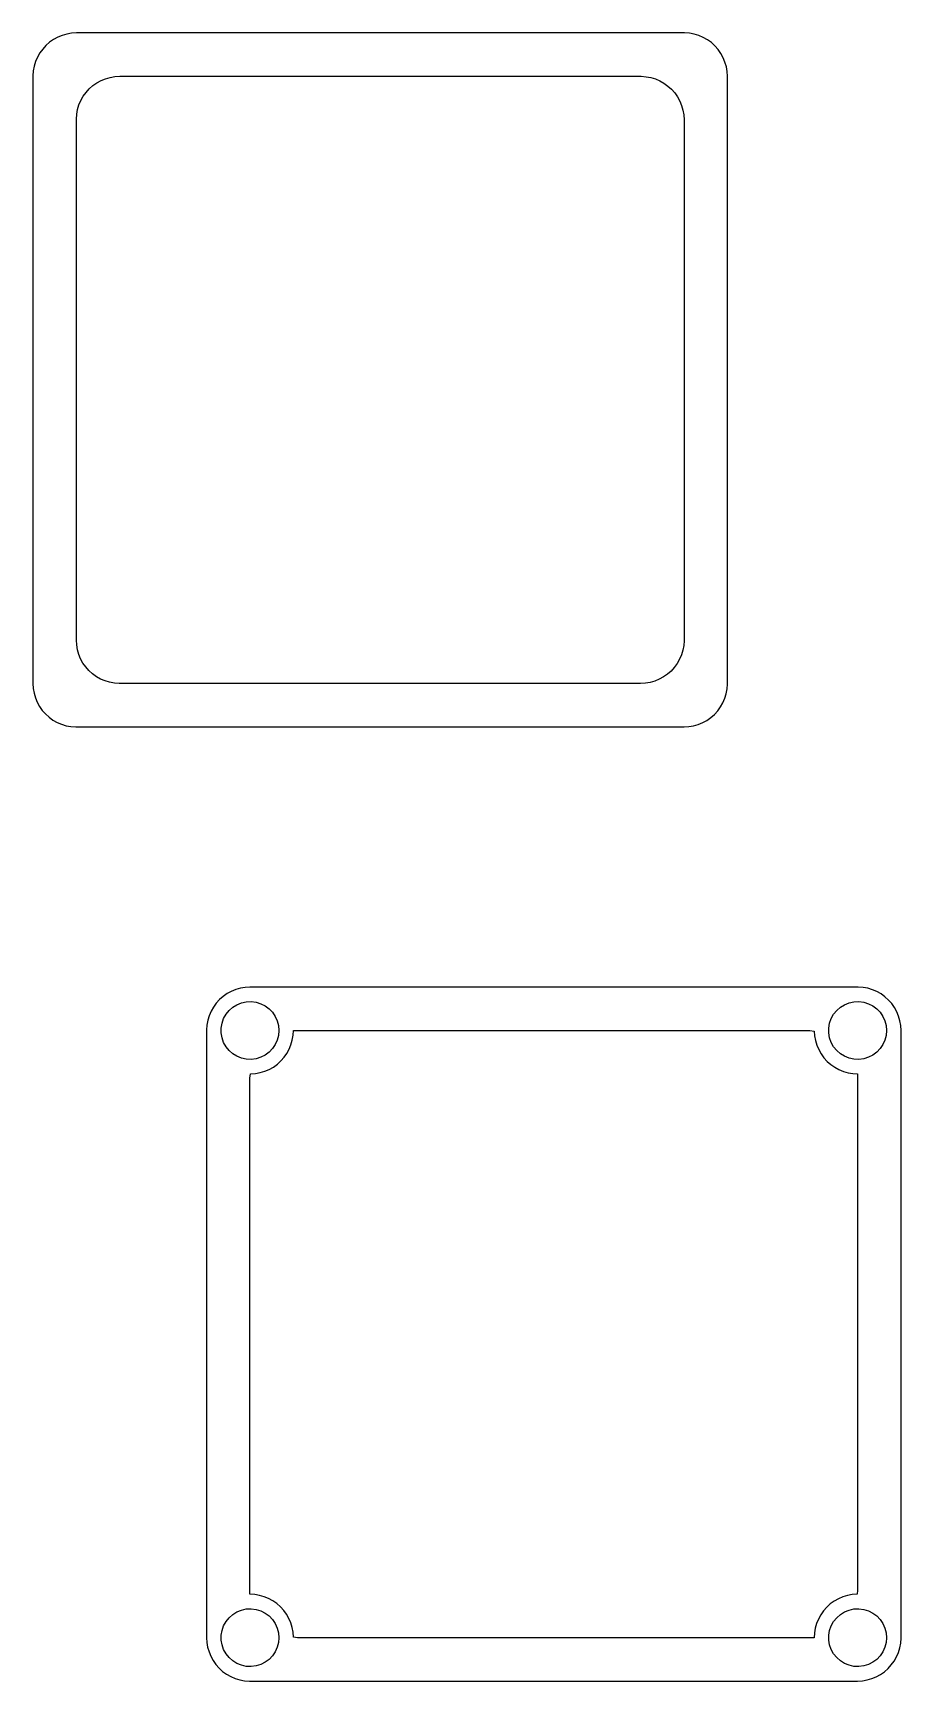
# Model space of a CAD drawing. Header units: millimetres. Extents: x -70.2 to -52.2, y -52.2 to -18.
import ezdxf

# ---------------------------------------------------------------- set-up
doc = ezdxf.new("R2010")
doc.units = ezdxf.units.MM

msp = doc.modelspace()

# ---------------------------------------------------------------- linework, layer by layer
for points in [[(-70.2, -31.5), (-70.194, -31.6), (-70.178, -31.699), (-70.15, -31.795), (-70.112, -31.887), (-70.064, -31.975), (-70.007, -32.057), (-69.941, -32.132), (-69.867, -32.199), (-69.786, -32.258), (-69.698, -32.307), (-69.606, -32.346), (-69.511, -32.375), (-69.412, -32.393), (-69.312, -32.4), (-69.212, -32.4), (-69.112, -32.4), (-69.012, -32.4), (-68.912, -32.4), (-68.812, -32.4), (-68.712, -32.4), (-68.612, -32.4), (-68.512, -32.4), (-68.411, -32.4), (-68.311, -32.4), (-68.211, -32.4), (-68.111, -32.4), (-68.011, -32.4), (-67.911, -32.4), (-67.811, -32.4), (-67.711, -32.4), (-67.611, -32.4), (-67.511, -32.4), (-67.41, -32.4), (-67.31, -32.4), (-67.21, -32.4), (-67.11, -32.4), (-67.01, -32.4), (-66.91, -32.4), (-66.81, -32.4), (-66.71, -32.4), (-66.61, -32.4), (-66.51, -32.4), (-66.41, -32.4), (-66.309, -32.4), (-66.209, -32.4), (-66.109, -32.4), (-66.009, -32.4), (-65.909, -32.4), (-65.809, -32.4), (-65.709, -32.4), (-65.609, -32.4), (-65.509, -32.4), (-65.409, -32.4), (-65.308, -32.4), (-65.208, -32.4), (-65.108, -32.4), (-65.008, -32.4), (-64.908, -32.4), (-64.808, -32.4), (-64.708, -32.4), (-64.608, -32.4), (-64.508, -32.4), (-64.408, -32.4), (-64.307, -32.4), (-64.207, -32.4), (-64.107, -32.4), (-64.007, -32.4), (-63.907, -32.4), (-63.807, -32.4), (-63.707, -32.4), (-63.607, -32.4), (-63.507, -32.4), (-63.407, -32.4), (-63.306, -32.4), (-63.206, -32.4), (-63.106, -32.4), (-63.006, -32.4), (-62.906, -32.4), (-62.806, -32.4), (-62.706, -32.4), (-62.606, -32.4), (-62.506, -32.4), (-62.406, -32.4), (-62.305, -32.4), (-62.205, -32.4), (-62.105, -32.4), (-62.005, -32.4), (-61.905, -32.4), (-61.805, -32.4), (-61.705, -32.4), (-61.605, -32.4), (-61.505, -32.4), (-61.405, -32.4), (-61.305, -32.4), (-61.204, -32.4), (-61.104, -32.4), (-61.004, -32.4), (-60.904, -32.4), (-60.804, -32.4), (-60.704, -32.4), (-60.604, -32.4), (-60.504, -32.4), (-60.404, -32.4), (-60.304, -32.4), (-60.203, -32.4), (-60.103, -32.4), (-60.003, -32.4), (-59.903, -32.4), (-59.803, -32.4), (-59.703, -32.4), (-59.603, -32.4), (-59.503, -32.4), (-59.403, -32.4), (-59.303, -32.4), (-59.202, -32.4), (-59.102, -32.4), (-59.002, -32.4), (-58.902, -32.4), (-58.802, -32.4), (-58.702, -32.4), (-58.602, -32.4), (-58.502, -32.4), (-58.402, -32.4), (-58.302, -32.4), (-58.201, -32.4), (-58.101, -32.4), (-58.001, -32.4), (-57.901, -32.4), (-57.801, -32.4), (-57.701, -32.4), (-57.601, -32.4), (-57.501, -32.4), (-57.401, -32.4), (-57.301, -32.4), (-57.2, -32.4), (-57.1, -32.4), (-57, -32.4), (-56.9, -32.4), (-56.8, -32.4), (-56.7, -32.4), (-56.6, -32.394), (-56.501, -32.378), (-56.405, -32.35), (-56.313, -32.312), (-56.225, -32.264), (-56.143, -32.207), (-56.068, -32.141), (-56.001, -32.067), (-55.942, -31.986), (-55.893, -31.898), (-55.854, -31.806), (-55.825, -31.711), (-55.807, -31.612), (-55.8, -31.512), (-55.8, -31.412), (-55.8, -31.312), (-55.8, -31.212), (-55.8, -31.112), (-55.8, -31.012), (-55.8, -30.912), (-55.8, -30.812), (-55.8, -30.712), (-55.8, -30.611), (-55.8, -30.511), (-55.8, -30.411), (-55.8, -30.311), (-55.8, -30.211), (-55.8, -30.111), (-55.8, -30.011), (-55.8, -29.911), (-55.8, -29.811), (-55.8, -29.711), (-55.8, -29.61), (-55.8, -29.51), (-55.8, -29.41), (-55.8, -29.31), (-55.8, -29.21), (-55.8, -29.11), (-55.8, -29.01), (-55.8, -28.91), (-55.8, -28.81), (-55.8, -28.71), (-55.8, -28.61), (-55.8, -28.509), (-55.8, -28.409), (-55.8, -28.309), (-55.8, -28.209), (-55.8, -28.109), (-55.8, -28.009), (-55.8, -27.909), (-55.8, -27.809), (-55.8, -27.709), (-55.8, -27.609), (-55.8, -27.508), (-55.8, -27.408), (-55.8, -27.308), (-55.8, -27.208), (-55.8, -27.108), (-55.8, -27.008), (-55.8, -26.908), (-55.8, -26.808), (-55.8, -26.708), (-55.8, -26.608), (-55.8, -26.507), (-55.8, -26.407), (-55.8, -26.307), (-55.8, -26.207), (-55.8, -26.107), (-55.8, -26.007), (-55.8, -25.907), (-55.8, -25.807), (-55.8, -25.707), (-55.8, -25.607), (-55.8, -25.506), (-55.8, -25.406), (-55.8, -25.306), (-55.8, -25.206), (-55.8, -25.106), (-55.8, -25.006), (-55.8, -24.906), (-55.8, -24.806), (-55.8, -24.706), (-55.8, -24.606), (-55.8, -24.505), (-55.8, -24.405), (-55.8, -24.305), (-55.8, -24.205), (-55.8, -24.105), (-55.8, -24.005), (-55.8, -23.905), (-55.8, -23.805), (-55.8, -23.705), (-55.8, -23.605), (-55.8, -23.505), (-55.8, -23.404), (-55.8, -23.304), (-55.8, -23.204), (-55.8, -23.104), (-55.8, -23.004), (-55.8, -22.904), (-55.8, -22.804), (-55.8, -22.704), (-55.8, -22.604), (-55.8, -22.504), (-55.8, -22.403), (-55.8, -22.303), (-55.8, -22.203), (-55.8, -22.103), (-55.8, -22.003), (-55.8, -21.903), (-55.8, -21.803), (-55.8, -21.703), (-55.8, -21.603), (-55.8, -21.503), (-55.8, -21.402), (-55.8, -21.302), (-55.8, -21.202), (-55.8, -21.102), (-55.8, -21.002), (-55.8, -20.902), (-55.8, -20.802), (-55.8, -20.702), (-55.8, -20.602), (-55.8, -20.502), (-55.8, -20.401), (-55.8, -20.301), (-55.8, -20.201), (-55.8, -20.101), (-55.8, -20.001), (-55.8, -19.901), (-55.8, -19.801), (-55.8, -19.701), (-55.8, -19.601), (-55.8, -19.501), (-55.8, -19.4), (-55.8, -19.3), (-55.8, -19.2), (-55.8, -19.1), (-55.8, -19), (-55.8, -18.9), (-55.806, -18.8), (-55.822, -18.701), (-55.85, -18.605), (-55.888, -18.513), (-55.936, -18.425), (-55.993, -18.343), (-56.059, -18.268), (-56.133, -18.201), (-56.214, -18.142), (-56.302, -18.093), (-56.394, -18.054), (-56.489, -18.025), (-56.588, -18.007), (-56.688, -18), (-56.788, -18), (-56.888, -18), (-56.988, -18), (-57.088, -18), (-57.188, -18), (-57.288, -18), (-57.388, -18), (-57.488, -18), (-57.589, -18), (-57.689, -18), (-57.789, -18), (-57.889, -18), (-57.989, -18), (-58.089, -18), (-58.189, -18), (-58.289, -18), (-58.389, -18), (-58.489, -18), (-58.59, -18), (-58.69, -18), (-58.79, -18), (-58.89, -18), (-58.99, -18), (-59.09, -18), (-59.19, -18), (-59.29, -18), (-59.39, -18), (-59.49, -18), (-59.59, -18), (-59.691, -18), (-59.791, -18), (-59.891, -18), (-59.991, -18), (-60.091, -18), (-60.191, -18), (-60.291, -18), (-60.391, -18), (-60.491, -18), (-60.591, -18), (-60.692, -18), (-60.792, -18), (-60.892, -18), (-60.992, -18), (-61.092, -18), (-61.192, -18), (-61.292, -18), (-61.392, -18), (-61.492, -18), (-61.592, -18), (-61.693, -18), (-61.793, -18), (-61.893, -18), (-61.993, -18), (-62.093, -18), (-62.193, -18), (-62.293, -18), (-62.393, -18), (-62.493, -18), (-62.593, -18), (-62.694, -18), (-62.794, -18), (-62.894, -18), (-62.994, -18), (-63.094, -18), (-63.194, -18), (-63.294, -18), (-63.394, -18), (-63.494, -18), (-63.594, -18), (-63.695, -18), (-63.795, -18), (-63.895, -18), (-63.995, -18), (-64.095, -18), (-64.195, -18), (-64.295, -18), (-64.395, -18), (-64.495, -18), (-64.595, -18), (-64.695, -18), (-64.796, -18), (-64.896, -18), (-64.996, -18), (-65.096, -18), (-65.196, -18), (-65.296, -18), (-65.396, -18), (-65.496, -18), (-65.596, -18), (-65.696, -18), (-65.797, -18), (-65.897, -18), (-65.997, -18), (-66.097, -18), (-66.197, -18), (-66.297, -18), (-66.397, -18), (-66.497, -18), (-66.597, -18), (-66.697, -18), (-66.798, -18), (-66.898, -18), (-66.998, -18), (-67.098, -18), (-67.198, -18), (-67.298, -18), (-67.398, -18), (-67.498, -18), (-67.598, -18), (-67.698, -18), (-67.799, -18), (-67.899, -18), (-67.999, -18), (-68.099, -18), (-68.199, -18), (-68.299, -18), (-68.399, -18), (-68.499, -18), (-68.599, -18), (-68.699, -18), (-68.8, -18), (-68.9, -18), (-69, -18), (-69.1, -18), (-69.2, -18), (-69.3, -18), (-69.4, -18.006), (-69.499, -18.022), (-69.595, -18.05), (-69.687, -18.088), (-69.775, -18.136), (-69.857, -18.193), (-69.932, -18.259), (-69.999, -18.333), (-70.058, -18.414), (-70.107, -18.502), (-70.146, -18.594), (-70.175, -18.689), (-70.193, -18.788), (-70.2, -18.888), (-70.2, -18.988), (-70.2, -19.088), (-70.2, -19.188), (-70.2, -19.288), (-70.2, -19.388), (-70.2, -19.488), (-70.2, -19.588), (-70.2, -19.688), (-70.2, -19.789), (-70.2, -19.889), (-70.2, -19.989), (-70.2, -20.089), (-70.2, -20.189), (-70.2, -20.289), (-70.2, -20.389), (-70.2, -20.489), (-70.2, -20.589), (-70.2, -20.689), (-70.2, -20.79), (-70.2, -20.89), (-70.2, -20.99), (-70.2, -21.09), (-70.2, -21.19), (-70.2, -21.29), (-70.2, -21.39), (-70.2, -21.49), (-70.2, -21.59), (-70.2, -21.69), (-70.2, -21.79), (-70.2, -21.891), (-70.2, -21.991), (-70.2, -22.091), (-70.2, -22.191), (-70.2, -22.291), (-70.2, -22.391), (-70.2, -22.491), (-70.2, -22.591), (-70.2, -22.691), (-70.2, -22.791), (-70.2, -22.892), (-70.2, -22.992), (-70.2, -23.092), (-70.2, -23.192), (-70.2, -23.292), (-70.2, -23.392), (-70.2, -23.492), (-70.2, -23.592), (-70.2, -23.692), (-70.2, -23.792), (-70.2, -23.893), (-70.2, -23.993), (-70.2, -24.093), (-70.2, -24.193), (-70.2, -24.293), (-70.2, -24.393), (-70.2, -24.493), (-70.2, -24.593), (-70.2, -24.693), (-70.2, -24.793), (-70.2, -24.894), (-70.2, -24.994), (-70.2, -25.094), (-70.2, -25.194), (-70.2, -25.294), (-70.2, -25.394), (-70.2, -25.494), (-70.2, -25.594), (-70.2, -25.694), (-70.2, -25.794), (-70.2, -25.895), (-70.2, -25.995), (-70.2, -26.095), (-70.2, -26.195), (-70.2, -26.295), (-70.2, -26.395), (-70.2, -26.495), (-70.2, -26.595), (-70.2, -26.695), (-70.2, -26.795), (-70.2, -26.895), (-70.2, -26.996), (-70.2, -27.096), (-70.2, -27.196), (-70.2, -27.296), (-70.2, -27.396), (-70.2, -27.496), (-70.2, -27.596), (-70.2, -27.696), (-70.2, -27.796), (-70.2, -27.896), (-70.2, -27.997), (-70.2, -28.097), (-70.2, -28.197), (-70.2, -28.297), (-70.2, -28.397), (-70.2, -28.497), (-70.2, -28.597), (-70.2, -28.697), (-70.2, -28.797), (-70.2, -28.897), (-70.2, -28.998), (-70.2, -29.098), (-70.2, -29.198), (-70.2, -29.298), (-70.2, -29.398), (-70.2, -29.498), (-70.2, -29.598), (-70.2, -29.698), (-70.2, -29.798), (-70.2, -29.898), (-70.2, -29.999), (-70.2, -30.099), (-70.2, -30.199), (-70.2, -30.299), (-70.2, -30.399), (-70.2, -30.499), (-70.2, -30.599), (-70.2, -30.699), (-70.2, -30.799), (-70.2, -30.899), (-70.2, -31), (-70.2, -31.1), (-70.2, -31.2), (-70.2, -31.3), (-70.2, -31.4), (-70.2, -31.5)], [(-69.3, -30.6), (-69.3, -30.5), (-69.3, -30.4), (-69.3, -30.3), (-69.3, -30.2), (-69.3, -30.099), (-69.3, -29.999), (-69.3, -29.899), (-69.3, -29.799), (-69.3, -29.699), (-69.3, -29.599), (-69.3, -29.499), (-69.3, -29.399), (-69.3, -29.299), (-69.3, -29.198), (-69.3, -29.098), (-69.3, -28.998), (-69.3, -28.898), (-69.3, -28.798), (-69.3, -28.698), (-69.3, -28.598), (-69.3, -28.498), (-69.3, -28.398), (-69.3, -28.297), (-69.3, -28.197), (-69.3, -28.097), (-69.3, -27.997), (-69.3, -27.897), (-69.3, -27.797), (-69.3, -27.697), (-69.3, -27.597), (-69.3, -27.497), (-69.3, -27.396), (-69.3, -27.296), (-69.3, -27.196), (-69.3, -27.096), (-69.3, -26.996), (-69.3, -26.896), (-69.3, -26.796), (-69.3, -26.696), (-69.3, -26.596), (-69.3, -26.495), (-69.3, -26.395), (-69.3, -26.295), (-69.3, -26.195), (-69.3, -26.095), (-69.3, -25.995), (-69.3, -25.895), (-69.3, -25.795), (-69.3, -25.694), (-69.3, -25.594), (-69.3, -25.494), (-69.3, -25.394), (-69.3, -25.294), (-69.3, -25.194), (-69.3, -25.094), (-69.3, -24.994), (-69.3, -24.894), (-69.3, -24.793), (-69.3, -24.693), (-69.3, -24.593), (-69.3, -24.493), (-69.3, -24.393), (-69.3, -24.293), (-69.3, -24.193), (-69.3, -24.093), (-69.3, -23.993), (-69.3, -23.892), (-69.3, -23.792), (-69.3, -23.692), (-69.3, -23.592), (-69.3, -23.492), (-69.3, -23.392), (-69.3, -23.292), (-69.3, -23.192), (-69.3, -23.092), (-69.3, -22.991), (-69.3, -22.891), (-69.3, -22.791), (-69.3, -22.691), (-69.3, -22.591), (-69.3, -22.491), (-69.3, -22.391), (-69.3, -22.291), (-69.3, -22.191), (-69.3, -22.09), (-69.3, -21.99), (-69.3, -21.89), (-69.3, -21.79), (-69.3, -21.69), (-69.3, -21.59), (-69.3, -21.49), (-69.3, -21.39), (-69.3, -21.29), (-69.3, -21.189), (-69.3, -21.089), (-69.3, -20.989), (-69.3, -20.889), (-69.3, -20.789), (-69.3, -20.689), (-69.3, -20.589), (-69.3, -20.489), (-69.3, -20.389), (-69.3, -20.288), (-69.3, -20.188), (-69.3, -20.088), (-69.3, -19.988), (-69.3, -19.888), (-69.3, -19.788), (-69.293, -19.688), (-69.275, -19.59), (-69.246, -19.494), (-69.207, -19.402), (-69.158, -19.315), (-69.099, -19.233), (-69.032, -19.159), (-68.957, -19.093), (-68.875, -19.036), (-68.787, -18.988), (-68.695, -18.95), (-68.599, -18.922), (-68.5, -18.906), (-68.4, -18.9), (-68.3, -18.9), (-68.2, -18.9), (-68.1, -18.9), (-68, -18.9), (-67.899, -18.9), (-67.799, -18.9), (-67.699, -18.9), (-67.599, -18.9), (-67.499, -18.9), (-67.399, -18.9), (-67.299, -18.9), (-67.199, -18.9), (-67.099, -18.9), (-66.998, -18.9), (-66.898, -18.9), (-66.798, -18.9), (-66.698, -18.9), (-66.598, -18.9), (-66.498, -18.9), (-66.398, -18.9), (-66.298, -18.9), (-66.198, -18.9), (-66.097, -18.9), (-65.997, -18.9), (-65.897, -18.9), (-65.797, -18.9), (-65.697, -18.9), (-65.597, -18.9), (-65.497, -18.9), (-65.397, -18.9), (-65.297, -18.9), (-65.196, -18.9), (-65.096, -18.9), (-64.996, -18.9), (-64.896, -18.9), (-64.796, -18.9), (-64.696, -18.9), (-64.596, -18.9), (-64.496, -18.9), (-64.396, -18.9), (-64.295, -18.9), (-64.195, -18.9), (-64.095, -18.9), (-63.995, -18.9), (-63.895, -18.9), (-63.795, -18.9), (-63.695, -18.9), (-63.595, -18.9), (-63.494, -18.9), (-63.394, -18.9), (-63.294, -18.9), (-63.194, -18.9), (-63.094, -18.9), (-62.994, -18.9), (-62.894, -18.9), (-62.794, -18.9), (-62.694, -18.9), (-62.593, -18.9), (-62.493, -18.9), (-62.393, -18.9), (-62.293, -18.9), (-62.193, -18.9), (-62.093, -18.9), (-61.993, -18.9), (-61.893, -18.9), (-61.793, -18.9), (-61.692, -18.9), (-61.592, -18.9), (-61.492, -18.9), (-61.392, -18.9), (-61.292, -18.9), (-61.192, -18.9), (-61.092, -18.9), (-60.992, -18.9), (-60.892, -18.9), (-60.791, -18.9), (-60.691, -18.9), (-60.591, -18.9), (-60.491, -18.9), (-60.391, -18.9), (-60.291, -18.9), (-60.191, -18.9), (-60.091, -18.9), (-59.991, -18.9), (-59.89, -18.9), (-59.79, -18.9), (-59.69, -18.9), (-59.59, -18.9), (-59.49, -18.9), (-59.39, -18.9), (-59.29, -18.9), (-59.19, -18.9), (-59.09, -18.9), (-58.989, -18.9), (-58.889, -18.9), (-58.789, -18.9), (-58.689, -18.9), (-58.589, -18.9), (-58.489, -18.9), (-58.389, -18.9), (-58.289, -18.9), (-58.189, -18.9), (-58.088, -18.9), (-57.988, -18.9), (-57.888, -18.9), (-57.788, -18.9), (-57.688, -18.9), (-57.588, -18.9), (-57.488, -18.907), (-57.39, -18.925), (-57.294, -18.954), (-57.202, -18.993), (-57.115, -19.042), (-57.033, -19.101), (-56.959, -19.168), (-56.893, -19.243), (-56.836, -19.325), (-56.788, -19.413), (-56.75, -19.505), (-56.722, -19.601), (-56.706, -19.7), (-56.7, -19.8), (-56.7, -19.9), (-56.7, -20), (-56.7, -20.1), (-56.7, -20.2), (-56.7, -20.301), (-56.7, -20.401), (-56.7, -20.501), (-56.7, -20.601), (-56.7, -20.701), (-56.7, -20.801), (-56.7, -20.901), (-56.7, -21.001), (-56.7, -21.101), (-56.7, -21.202), (-56.7, -21.302), (-56.7, -21.402), (-56.7, -21.502), (-56.7, -21.602), (-56.7, -21.702), (-56.7, -21.802), (-56.7, -21.902), (-56.7, -22.002), (-56.7, -22.103), (-56.7, -22.203), (-56.7, -22.303), (-56.7, -22.403), (-56.7, -22.503), (-56.7, -22.603), (-56.7, -22.703), (-56.7, -22.803), (-56.7, -22.903), (-56.7, -23.004), (-56.7, -23.104), (-56.7, -23.204), (-56.7, -23.304), (-56.7, -23.404), (-56.7, -23.504), (-56.7, -23.604), (-56.7, -23.704), (-56.7, -23.804), (-56.7, -23.905), (-56.7, -24.005), (-56.7, -24.105), (-56.7, -24.205), (-56.7, -24.305), (-56.7, -24.405), (-56.7, -24.505), (-56.7, -24.605), (-56.7, -24.706), (-56.7, -24.806), (-56.7, -24.906), (-56.7, -25.006), (-56.7, -25.106), (-56.7, -25.206), (-56.7, -25.306), (-56.7, -25.406), (-56.7, -25.506), (-56.7, -25.607), (-56.7, -25.707), (-56.7, -25.807), (-56.7, -25.907), (-56.7, -26.007), (-56.7, -26.107), (-56.7, -26.207), (-56.7, -26.307), (-56.7, -26.407), (-56.7, -26.508), (-56.7, -26.608), (-56.7, -26.708), (-56.7, -26.808), (-56.7, -26.908), (-56.7, -27.008), (-56.7, -27.108), (-56.7, -27.208), (-56.7, -27.308), (-56.7, -27.409), (-56.7, -27.509), (-56.7, -27.609), (-56.7, -27.709), (-56.7, -27.809), (-56.7, -27.909), (-56.7, -28.009), (-56.7, -28.109), (-56.7, -28.209), (-56.7, -28.31), (-56.7, -28.41), (-56.7, -28.51), (-56.7, -28.61), (-56.7, -28.71), (-56.7, -28.81), (-56.7, -28.91), (-56.7, -29.01), (-56.7, -29.11), (-56.7, -29.211), (-56.7, -29.311), (-56.7, -29.411), (-56.7, -29.511), (-56.7, -29.611), (-56.7, -29.711), (-56.7, -29.811), (-56.7, -29.911), (-56.7, -30.011), (-56.7, -30.112), (-56.7, -30.212), (-56.7, -30.312), (-56.7, -30.412), (-56.7, -30.512), (-56.7, -30.612), (-56.707, -30.712), (-56.725, -30.81), (-56.754, -30.906), (-56.793, -30.998), (-56.842, -31.085), (-56.901, -31.167), (-56.968, -31.241), (-57.043, -31.307), (-57.125, -31.364), (-57.213, -31.412), (-57.305, -31.45), (-57.401, -31.478), (-57.5, -31.494), (-57.6, -31.5), (-57.7, -31.5), (-57.8, -31.5), (-57.9, -31.5), (-58, -31.5), (-58.101, -31.5), (-58.201, -31.5), (-58.301, -31.5), (-58.401, -31.5), (-58.501, -31.5), (-58.601, -31.5), (-58.701, -31.5), (-58.801, -31.5), (-58.901, -31.5), (-59.002, -31.5), (-59.102, -31.5), (-59.202, -31.5), (-59.302, -31.5), (-59.402, -31.5), (-59.502, -31.5), (-59.602, -31.5), (-59.702, -31.5), (-59.802, -31.5), (-59.903, -31.5), (-60.003, -31.5), (-60.103, -31.5), (-60.203, -31.5), (-60.303, -31.5), (-60.403, -31.5), (-60.503, -31.5), (-60.603, -31.5), (-60.703, -31.5), (-60.804, -31.5), (-60.904, -31.5), (-61.004, -31.5), (-61.104, -31.5), (-61.204, -31.5), (-61.304, -31.5), (-61.404, -31.5), (-61.504, -31.5), (-61.604, -31.5), (-61.705, -31.5), (-61.805, -31.5), (-61.905, -31.5), (-62.005, -31.5), (-62.105, -31.5), (-62.205, -31.5), (-62.305, -31.5), (-62.405, -31.5), (-62.506, -31.5), (-62.606, -31.5), (-62.706, -31.5), (-62.806, -31.5), (-62.906, -31.5), (-63.006, -31.5), (-63.106, -31.5), (-63.206, -31.5), (-63.306, -31.5), (-63.407, -31.5), (-63.507, -31.5), (-63.607, -31.5), (-63.707, -31.5), (-63.807, -31.5), (-63.907, -31.5), (-64.007, -31.5), (-64.107, -31.5), (-64.207, -31.5), (-64.308, -31.5), (-64.408, -31.5), (-64.508, -31.5), (-64.608, -31.5), (-64.708, -31.5), (-64.808, -31.5), (-64.908, -31.5), (-65.008, -31.5), (-65.108, -31.5), (-65.209, -31.5), (-65.309, -31.5), (-65.409, -31.5), (-65.509, -31.5), (-65.609, -31.5), (-65.709, -31.5), (-65.809, -31.5), (-65.909, -31.5), (-66.009, -31.5), (-66.11, -31.5), (-66.21, -31.5), (-66.31, -31.5), (-66.41, -31.5), (-66.51, -31.5), (-66.61, -31.5), (-66.71, -31.5), (-66.81, -31.5), (-66.91, -31.5), (-67.011, -31.5), (-67.111, -31.5), (-67.211, -31.5), (-67.311, -31.5), (-67.411, -31.5), (-67.511, -31.5), (-67.611, -31.5), (-67.711, -31.5), (-67.811, -31.5), (-67.912, -31.5), (-68.012, -31.5), (-68.112, -31.5), (-68.212, -31.5), (-68.312, -31.5), (-68.412, -31.5), (-68.512, -31.493), (-68.61, -31.475), (-68.706, -31.446), (-68.798, -31.407), (-68.885, -31.358), (-68.967, -31.299), (-69.041, -31.232), (-69.107, -31.157), (-69.164, -31.075), (-69.212, -30.987), (-69.25, -30.895), (-69.278, -30.799), (-69.294, -30.7), (-69.3, -30.6)], [(-66.6, -51.3), (-66.594, -51.4), (-66.578, -51.499), (-66.55, -51.595), (-66.512, -51.687), (-66.464, -51.775), (-66.407, -51.857), (-66.341, -51.932), (-66.267, -51.999), (-66.186, -52.058), (-66.098, -52.107), (-66.006, -52.146), (-65.911, -52.175), (-65.812, -52.193), (-65.712, -52.2), (-65.612, -52.2), (-65.512, -52.2), (-65.412, -52.2), (-65.312, -52.2), (-65.212, -52.2), (-65.112, -52.2), (-65.012, -52.2), (-64.912, -52.2), (-64.811, -52.2), (-64.711, -52.2), (-64.611, -52.2), (-64.511, -52.2), (-64.411, -52.2), (-64.311, -52.2), (-64.211, -52.2), (-64.111, -52.2), (-64.011, -52.2), (-63.911, -52.2), (-63.81, -52.2), (-63.71, -52.2), (-63.61, -52.2), (-63.51, -52.2), (-63.41, -52.2), (-63.31, -52.2), (-63.21, -52.2), (-63.11, -52.2), (-63.01, -52.2), (-62.91, -52.2), (-62.81, -52.2), (-62.709, -52.2), (-62.609, -52.2), (-62.509, -52.2), (-62.409, -52.2), (-62.309, -52.2), (-62.209, -52.2), (-62.109, -52.2), (-62.009, -52.2), (-61.909, -52.2), (-61.809, -52.2), (-61.708, -52.2), (-61.608, -52.2), (-61.508, -52.2), (-61.408, -52.2), (-61.308, -52.2), (-61.208, -52.2), (-61.108, -52.2), (-61.008, -52.2), (-60.908, -52.2), (-60.808, -52.2), (-60.707, -52.2), (-60.607, -52.2), (-60.507, -52.2), (-60.407, -52.2), (-60.307, -52.2), (-60.207, -52.2), (-60.107, -52.2), (-60.007, -52.2), (-59.907, -52.2), (-59.807, -52.2), (-59.706, -52.2), (-59.606, -52.2), (-59.506, -52.2), (-59.406, -52.2), (-59.306, -52.2), (-59.206, -52.2), (-59.106, -52.2), (-59.006, -52.2), (-58.906, -52.2), (-58.806, -52.2), (-58.705, -52.2), (-58.605, -52.2), (-58.505, -52.2), (-58.405, -52.2), (-58.305, -52.2), (-58.205, -52.2), (-58.105, -52.2), (-58.005, -52.2), (-57.905, -52.2), (-57.805, -52.2), (-57.705, -52.2), (-57.604, -52.2), (-57.504, -52.2), (-57.404, -52.2), (-57.304, -52.2), (-57.204, -52.2), (-57.104, -52.2), (-57.004, -52.2), (-56.904, -52.2), (-56.804, -52.2), (-56.704, -52.2), (-56.603, -52.2), (-56.503, -52.2), (-56.403, -52.2), (-56.303, -52.2), (-56.203, -52.2), (-56.103, -52.2), (-56.003, -52.2), (-55.903, -52.2), (-55.803, -52.2), (-55.703, -52.2), (-55.602, -52.2), (-55.502, -52.2), (-55.402, -52.2), (-55.302, -52.2), (-55.202, -52.2), (-55.102, -52.2), (-55.002, -52.2), (-54.902, -52.2), (-54.802, -52.2), (-54.702, -52.2), (-54.601, -52.2), (-54.501, -52.2), (-54.401, -52.2), (-54.301, -52.2), (-54.201, -52.2), (-54.101, -52.2), (-54.001, -52.2), (-53.901, -52.2), (-53.801, -52.2), (-53.701, -52.2), (-53.6, -52.2), (-53.5, -52.2), (-53.4, -52.2), (-53.3, -52.2), (-53.2, -52.2), (-53.1, -52.2), (-53, -52.194), (-52.901, -52.178), (-52.805, -52.15), (-52.713, -52.112), (-52.625, -52.064), (-52.543, -52.007), (-52.468, -51.941), (-52.401, -51.867), (-52.342, -51.786), (-52.293, -51.698), (-52.254, -51.606), (-52.225, -51.511), (-52.207, -51.412), (-52.2, -51.312), (-52.2, -51.212), (-52.2, -51.112), (-52.2, -51.012), (-52.2, -50.912), (-52.2, -50.812), (-52.2, -50.712), (-52.2, -50.612), (-52.2, -50.512), (-52.2, -50.411), (-52.2, -50.311), (-52.2, -50.211), (-52.2, -50.111), (-52.2, -50.011), (-52.2, -49.911), (-52.2, -49.811), (-52.2, -49.711), (-52.2, -49.611), (-52.2, -49.511), (-52.2, -49.41), (-52.2, -49.31), (-52.2, -49.21), (-52.2, -49.11), (-52.2, -49.01), (-52.2, -48.91), (-52.2, -48.81), (-52.2, -48.71), (-52.2, -48.61), (-52.2, -48.51), (-52.2, -48.41), (-52.2, -48.309), (-52.2, -48.209), (-52.2, -48.109), (-52.2, -48.009), (-52.2, -47.909), (-52.2, -47.809), (-52.2, -47.709), (-52.2, -47.609), (-52.2, -47.509), (-52.2, -47.409), (-52.2, -47.308), (-52.2, -47.208), (-52.2, -47.108), (-52.2, -47.008), (-52.2, -46.908), (-52.2, -46.808), (-52.2, -46.708), (-52.2, -46.608), (-52.2, -46.508), (-52.2, -46.408), (-52.2, -46.307), (-52.2, -46.207), (-52.2, -46.107), (-52.2, -46.007), (-52.2, -45.907), (-52.2, -45.807), (-52.2, -45.707), (-52.2, -45.607), (-52.2, -45.507), (-52.2, -45.407), (-52.2, -45.306), (-52.2, -45.206), (-52.2, -45.106), (-52.2, -45.006), (-52.2, -44.906), (-52.2, -44.806), (-52.2, -44.706), (-52.2, -44.606), (-52.2, -44.506), (-52.2, -44.406), (-52.2, -44.305), (-52.2, -44.205), (-52.2, -44.105), (-52.2, -44.005), (-52.2, -43.905), (-52.2, -43.805), (-52.2, -43.705), (-52.2, -43.605), (-52.2, -43.505), (-52.2, -43.405), (-52.2, -43.305), (-52.2, -43.204), (-52.2, -43.104), (-52.2, -43.004), (-52.2, -42.904), (-52.2, -42.804), (-52.2, -42.704), (-52.2, -42.604), (-52.2, -42.504), (-52.2, -42.404), (-52.2, -42.304), (-52.2, -42.203), (-52.2, -42.103), (-52.2, -42.003), (-52.2, -41.903), (-52.2, -41.803), (-52.2, -41.703), (-52.2, -41.603), (-52.2, -41.503), (-52.2, -41.403), (-52.2, -41.303), (-52.2, -41.202), (-52.2, -41.102), (-52.2, -41.002), (-52.2, -40.902), (-52.2, -40.802), (-52.2, -40.702), (-52.2, -40.602), (-52.2, -40.502), (-52.2, -40.402), (-52.2, -40.302), (-52.2, -40.201), (-52.2, -40.101), (-52.2, -40.001), (-52.2, -39.901), (-52.2, -39.801), (-52.2, -39.701), (-52.2, -39.601), (-52.2, -39.501), (-52.2, -39.401), (-52.2, -39.301), (-52.2, -39.2), (-52.2, -39.1), (-52.2, -39), (-52.2, -38.9), (-52.2, -38.8), (-52.2, -38.7), (-52.206, -38.6), (-52.222, -38.501), (-52.25, -38.405), (-52.288, -38.313), (-52.336, -38.225), (-52.393, -38.143), (-52.459, -38.068), (-52.533, -38.001), (-52.614, -37.942), (-52.702, -37.893), (-52.794, -37.854), (-52.889, -37.825), (-52.988, -37.807), (-53.088, -37.8), (-53.188, -37.8), (-53.288, -37.8), (-53.388, -37.8), (-53.488, -37.8), (-53.588, -37.8), (-53.688, -37.8), (-53.788, -37.8), (-53.888, -37.8), (-53.989, -37.8), (-54.089, -37.8), (-54.189, -37.8), (-54.289, -37.8), (-54.389, -37.8), (-54.489, -37.8), (-54.589, -37.8), (-54.689, -37.8), (-54.789, -37.8), (-54.889, -37.8), (-54.99, -37.8), (-55.09, -37.8), (-55.19, -37.8), (-55.29, -37.8), (-55.39, -37.8), (-55.49, -37.8), (-55.59, -37.8), (-55.69, -37.8), (-55.79, -37.8), (-55.89, -37.8), (-55.99, -37.8), (-56.091, -37.8), (-56.191, -37.8), (-56.291, -37.8), (-56.391, -37.8), (-56.491, -37.8), (-56.591, -37.8), (-56.691, -37.8), (-56.791, -37.8), (-56.891, -37.8), (-56.991, -37.8), (-57.092, -37.8), (-57.192, -37.8), (-57.292, -37.8), (-57.392, -37.8), (-57.492, -37.8), (-57.592, -37.8), (-57.692, -37.8), (-57.792, -37.8), (-57.892, -37.8), (-57.992, -37.8), (-58.093, -37.8), (-58.193, -37.8), (-58.293, -37.8), (-58.393, -37.8), (-58.493, -37.8), (-58.593, -37.8), (-58.693, -37.8), (-58.793, -37.8), (-58.893, -37.8), (-58.993, -37.8), (-59.094, -37.8), (-59.194, -37.8), (-59.294, -37.8), (-59.394, -37.8), (-59.494, -37.8), (-59.594, -37.8), (-59.694, -37.8), (-59.794, -37.8), (-59.894, -37.8), (-59.994, -37.8), (-60.095, -37.8), (-60.195, -37.8), (-60.295, -37.8), (-60.395, -37.8), (-60.495, -37.8), (-60.595, -37.8), (-60.695, -37.8), (-60.795, -37.8), (-60.895, -37.8), (-60.995, -37.8), (-61.095, -37.8), (-61.196, -37.8), (-61.296, -37.8), (-61.396, -37.8), (-61.496, -37.8), (-61.596, -37.8), (-61.696, -37.8), (-61.796, -37.8), (-61.896, -37.8), (-61.996, -37.8), (-62.096, -37.8), (-62.197, -37.8), (-62.297, -37.8), (-62.397, -37.8), (-62.497, -37.8), (-62.597, -37.8), (-62.697, -37.8), (-62.797, -37.8), (-62.897, -37.8), (-62.997, -37.8), (-63.097, -37.8), (-63.198, -37.8), (-63.298, -37.8), (-63.398, -37.8), (-63.498, -37.8), (-63.598, -37.8), (-63.698, -37.8), (-63.798, -37.8), (-63.898, -37.8), (-63.998, -37.8), (-64.098, -37.8), (-64.199, -37.8), (-64.299, -37.8), (-64.399, -37.8), (-64.499, -37.8), (-64.599, -37.8), (-64.699, -37.8), (-64.799, -37.8), (-64.899, -37.8), (-64.999, -37.8), (-65.099, -37.8), (-65.2, -37.8), (-65.3, -37.8), (-65.4, -37.8), (-65.5, -37.8), (-65.6, -37.8), (-65.7, -37.8), (-65.8, -37.806), (-65.899, -37.822), (-65.995, -37.85), (-66.087, -37.888), (-66.175, -37.936), (-66.257, -37.993), (-66.332, -38.059), (-66.399, -38.133), (-66.458, -38.214), (-66.507, -38.302), (-66.546, -38.394), (-66.575, -38.489), (-66.593, -38.588), (-66.6, -38.688), (-66.6, -38.788), (-66.6, -38.888), (-66.6, -38.988), (-66.6, -39.088), (-66.6, -39.188), (-66.6, -39.288), (-66.6, -39.388), (-66.6, -39.488), (-66.6, -39.589), (-66.6, -39.689), (-66.6, -39.789), (-66.6, -39.889), (-66.6, -39.989), (-66.6, -40.089), (-66.6, -40.189), (-66.6, -40.289), (-66.6, -40.389), (-66.6, -40.489), (-66.6, -40.59), (-66.6, -40.69), (-66.6, -40.79), (-66.6, -40.89), (-66.6, -40.99), (-66.6, -41.09), (-66.6, -41.19), (-66.6, -41.29), (-66.6, -41.39), (-66.6, -41.49), (-66.6, -41.59), (-66.6, -41.691), (-66.6, -41.791), (-66.6, -41.891), (-66.6, -41.991), (-66.6, -42.091), (-66.6, -42.191), (-66.6, -42.291), (-66.6, -42.391), (-66.6, -42.491), (-66.6, -42.591), (-66.6, -42.692), (-66.6, -42.792), (-66.6, -42.892), (-66.6, -42.992), (-66.6, -43.092), (-66.6, -43.192), (-66.6, -43.292), (-66.6, -43.392), (-66.6, -43.492), (-66.6, -43.592), (-66.6, -43.693), (-66.6, -43.793), (-66.6, -43.893), (-66.6, -43.993), (-66.6, -44.093), (-66.6, -44.193), (-66.6, -44.293), (-66.6, -44.393), (-66.6, -44.493), (-66.6, -44.593), (-66.6, -44.694), (-66.6, -44.794), (-66.6, -44.894), (-66.6, -44.994), (-66.6, -45.094), (-66.6, -45.194), (-66.6, -45.294), (-66.6, -45.394), (-66.6, -45.494), (-66.6, -45.594), (-66.6, -45.695), (-66.6, -45.795), (-66.6, -45.895), (-66.6, -45.995), (-66.6, -46.095), (-66.6, -46.195), (-66.6, -46.295), (-66.6, -46.395), (-66.6, -46.495), (-66.6, -46.595), (-66.6, -46.695), (-66.6, -46.796), (-66.6, -46.896), (-66.6, -46.996), (-66.6, -47.096), (-66.6, -47.196), (-66.6, -47.296), (-66.6, -47.396), (-66.6, -47.496), (-66.6, -47.596), (-66.6, -47.696), (-66.6, -47.797), (-66.6, -47.897), (-66.6, -47.997), (-66.6, -48.097), (-66.6, -48.197), (-66.6, -48.297), (-66.6, -48.397), (-66.6, -48.497), (-66.6, -48.597), (-66.6, -48.697), (-66.6, -48.798), (-66.6, -48.898), (-66.6, -48.998), (-66.6, -49.098), (-66.6, -49.198), (-66.6, -49.298), (-66.6, -49.398), (-66.6, -49.498), (-66.6, -49.598), (-66.6, -49.698), (-66.6, -49.799), (-66.6, -49.899), (-66.6, -49.999), (-66.6, -50.099), (-66.6, -50.199), (-66.6, -50.299), (-66.6, -50.399), (-66.6, -50.499), (-66.6, -50.599), (-66.6, -50.699), (-66.6, -50.8), (-66.6, -50.9), (-66.6, -51), (-66.6, -51.1), (-66.6, -51.2), (-66.6, -51.3)], [(-65.101, -38.7), (-65.109, -38.801), (-65.135, -38.9), (-65.177, -38.992), (-65.234, -39.077), (-65.304, -39.15), (-65.386, -39.21), (-65.477, -39.256), (-65.574, -39.286), (-65.675, -39.299), (-65.776, -39.295), (-65.876, -39.273), (-65.97, -39.235), (-66.056, -39.182), (-66.133, -39.115), (-66.197, -39.036), (-66.246, -38.947), (-66.28, -38.851), (-66.297, -38.751), (-66.297, -38.649), (-66.28, -38.549), (-66.246, -38.453), (-66.197, -38.364), (-66.133, -38.285), (-66.056, -38.218), (-65.97, -38.165), (-65.876, -38.127), (-65.776, -38.105), (-65.675, -38.101), (-65.574, -38.114), (-65.477, -38.144), (-65.386, -38.19), (-65.304, -38.25), (-65.234, -38.323), (-65.177, -38.408), (-65.135, -38.5), (-65.109, -38.599), (-65.101, -38.7)], [(-52.501, -38.7), (-52.509, -38.801), (-52.535, -38.9), (-52.577, -38.992), (-52.634, -39.077), (-52.704, -39.15), (-52.786, -39.21), (-52.877, -39.256), (-52.974, -39.286), (-53.075, -39.299), (-53.176, -39.295), (-53.276, -39.273), (-53.37, -39.235), (-53.456, -39.182), (-53.533, -39.115), (-53.597, -39.036), (-53.646, -38.947), (-53.68, -38.851), (-53.697, -38.751), (-53.697, -38.649), (-53.68, -38.549), (-53.646, -38.453), (-53.597, -38.364), (-53.533, -38.285), (-53.456, -38.218), (-53.37, -38.165), (-53.276, -38.127), (-53.176, -38.105), (-53.075, -38.101), (-52.974, -38.114), (-52.877, -38.144), (-52.786, -38.19), (-52.704, -38.25), (-52.634, -38.323), (-52.577, -38.408), (-52.535, -38.5), (-52.509, -38.599), (-52.501, -38.7)], [(-65.7, -50.4), (-65.7, -50.3), (-65.7, -50.2), (-65.7, -50.1), (-65.7, -50), (-65.7, -49.899), (-65.7, -49.799), (-65.7, -49.699), (-65.7, -49.599), (-65.7, -49.499), (-65.7, -49.399), (-65.7, -49.299), (-65.7, -49.199), (-65.7, -49.099), (-65.7, -48.998), (-65.7, -48.898), (-65.7, -48.798), (-65.7, -48.698), (-65.7, -48.598), (-65.7, -48.498), (-65.7, -48.398), (-65.7, -48.298), (-65.7, -48.198), (-65.7, -48.097), (-65.7, -47.997), (-65.7, -47.897), (-65.7, -47.797), (-65.7, -47.697), (-65.7, -47.597), (-65.7, -47.497), (-65.7, -47.397), (-65.7, -47.297), (-65.7, -47.196), (-65.7, -47.096), (-65.7, -46.996), (-65.7, -46.896), (-65.7, -46.796), (-65.7, -46.696), (-65.7, -46.596), (-65.7, -46.496), (-65.7, -46.396), (-65.7, -46.295), (-65.7, -46.195), (-65.7, -46.095), (-65.7, -45.995), (-65.7, -45.895), (-65.7, -45.795), (-65.7, -45.695), (-65.7, -45.595), (-65.7, -45.494), (-65.7, -45.394), (-65.7, -45.294), (-65.7, -45.194), (-65.7, -45.094), (-65.7, -44.994), (-65.7, -44.894), (-65.7, -44.794), (-65.7, -44.694), (-65.7, -44.593), (-65.7, -44.493), (-65.7, -44.393), (-65.7, -44.293), (-65.7, -44.193), (-65.7, -44.093), (-65.7, -43.993), (-65.7, -43.893), (-65.7, -43.793), (-65.7, -43.692), (-65.7, -43.592), (-65.7, -43.492), (-65.7, -43.392), (-65.7, -43.292), (-65.7, -43.192), (-65.7, -43.092), (-65.7, -42.992), (-65.7, -42.892), (-65.7, -42.791), (-65.7, -42.691), (-65.7, -42.591), (-65.7, -42.491), (-65.7, -42.391), (-65.7, -42.291), (-65.7, -42.191), (-65.7, -42.091), (-65.7, -41.991), (-65.7, -41.89), (-65.7, -41.79), (-65.7, -41.69), (-65.7, -41.59), (-65.7, -41.49), (-65.7, -41.39), (-65.7, -41.29), (-65.7, -41.19), (-65.7, -41.09), (-65.7, -40.989), (-65.7, -40.889), (-65.7, -40.789), (-65.7, -40.689), (-65.7, -40.589), (-65.7, -40.489), (-65.7, -40.389), (-65.7, -40.289), (-65.7, -40.189), (-65.7, -40.088), (-65.7, -39.988), (-65.7, -39.888), (-65.7, -39.788), (-65.7, -39.688), (-65.688, -39.6), (-65.588, -39.593), (-65.49, -39.575), (-65.394, -39.546), (-65.302, -39.507), (-65.215, -39.458), (-65.133, -39.399), (-65.059, -39.332), (-64.993, -39.257), (-64.936, -39.175), (-64.888, -39.087), (-64.85, -38.995), (-64.822, -38.899), (-64.806, -38.8), (-64.8, -38.7), (-64.7, -38.7), (-64.6, -38.7), (-64.5, -38.7), (-64.4, -38.7), (-64.299, -38.7), (-64.199, -38.7), (-64.099, -38.7), (-63.999, -38.7), (-63.899, -38.7), (-63.799, -38.7), (-63.699, -38.7), (-63.599, -38.7), (-63.499, -38.7), (-63.398, -38.7), (-63.298, -38.7), (-63.198, -38.7), (-63.098, -38.7), (-62.998, -38.7), (-62.898, -38.7), (-62.798, -38.7), (-62.698, -38.7), (-62.598, -38.7), (-62.497, -38.7), (-62.397, -38.7), (-62.297, -38.7), (-62.197, -38.7), (-62.097, -38.7), (-61.997, -38.7), (-61.897, -38.7), (-61.797, -38.7), (-61.697, -38.7), (-61.596, -38.7), (-61.496, -38.7), (-61.396, -38.7), (-61.296, -38.7), (-61.196, -38.7), (-61.096, -38.7), (-60.996, -38.7), (-60.896, -38.7), (-60.796, -38.7), (-60.695, -38.7), (-60.595, -38.7), (-60.495, -38.7), (-60.395, -38.7), (-60.295, -38.7), (-60.195, -38.7), (-60.095, -38.7), (-59.995, -38.7), (-59.894, -38.7), (-59.794, -38.7), (-59.694, -38.7), (-59.594, -38.7), (-59.494, -38.7), (-59.394, -38.7), (-59.294, -38.7), (-59.194, -38.7), (-59.094, -38.7), (-58.993, -38.7), (-58.893, -38.7), (-58.793, -38.7), (-58.693, -38.7), (-58.593, -38.7), (-58.493, -38.7), (-58.393, -38.7), (-58.293, -38.7), (-58.193, -38.7), (-58.092, -38.7), (-57.992, -38.7), (-57.892, -38.7), (-57.792, -38.7), (-57.692, -38.7), (-57.592, -38.7), (-57.492, -38.7), (-57.392, -38.7), (-57.292, -38.7), (-57.191, -38.7), (-57.091, -38.7), (-56.991, -38.7), (-56.891, -38.7), (-56.791, -38.7), (-56.691, -38.7), (-56.591, -38.7), (-56.491, -38.7), (-56.391, -38.7), (-56.29, -38.7), (-56.19, -38.7), (-56.09, -38.7), (-55.99, -38.7), (-55.89, -38.7), (-55.79, -38.7), (-55.69, -38.7), (-55.59, -38.7), (-55.49, -38.7), (-55.389, -38.7), (-55.289, -38.7), (-55.189, -38.7), (-55.089, -38.7), (-54.989, -38.7), (-54.889, -38.7), (-54.789, -38.7), (-54.689, -38.7), (-54.589, -38.7), (-54.488, -38.7), (-54.388, -38.7), (-54.288, -38.7), (-54.188, -38.7), (-54.088, -38.7), (-54, -38.712), (-53.993, -38.812), (-53.975, -38.91), (-53.946, -39.006), (-53.907, -39.098), (-53.858, -39.185), (-53.799, -39.267), (-53.732, -39.341), (-53.657, -39.407), (-53.575, -39.464), (-53.487, -39.512), (-53.395, -39.55), (-53.299, -39.578), (-53.2, -39.594), (-53.1, -39.6), (-53.1, -39.7), (-53.1, -39.8), (-53.1, -39.9), (-53.1, -40), (-53.1, -40.101), (-53.1, -40.201), (-53.1, -40.301), (-53.1, -40.401), (-53.1, -40.501), (-53.1, -40.601), (-53.1, -40.701), (-53.1, -40.801), (-53.1, -40.901), (-53.1, -41.002), (-53.1, -41.102), (-53.1, -41.202), (-53.1, -41.302), (-53.1, -41.402), (-53.1, -41.502), (-53.1, -41.602), (-53.1, -41.702), (-53.1, -41.802), (-53.1, -41.903), (-53.1, -42.003), (-53.1, -42.103), (-53.1, -42.203), (-53.1, -42.303), (-53.1, -42.403), (-53.1, -42.503), (-53.1, -42.603), (-53.1, -42.703), (-53.1, -42.804), (-53.1, -42.904), (-53.1, -43.004), (-53.1, -43.104), (-53.1, -43.204), (-53.1, -43.304), (-53.1, -43.404), (-53.1, -43.504), (-53.1, -43.604), (-53.1, -43.705), (-53.1, -43.805), (-53.1, -43.905), (-53.1, -44.005), (-53.1, -44.105), (-53.1, -44.205), (-53.1, -44.305), (-53.1, -44.405), (-53.1, -44.506), (-53.1, -44.606), (-53.1, -44.706), (-53.1, -44.806), (-53.1, -44.906), (-53.1, -45.006), (-53.1, -45.106), (-53.1, -45.206), (-53.1, -45.306), (-53.1, -45.407), (-53.1, -45.507), (-53.1, -45.607), (-53.1, -45.707), (-53.1, -45.807), (-53.1, -45.907), (-53.1, -46.007), (-53.1, -46.107), (-53.1, -46.207), (-53.1, -46.308), (-53.1, -46.408), (-53.1, -46.508), (-53.1, -46.608), (-53.1, -46.708), (-53.1, -46.808), (-53.1, -46.908), (-53.1, -47.008), (-53.1, -47.108), (-53.1, -47.209), (-53.1, -47.309), (-53.1, -47.409), (-53.1, -47.509), (-53.1, -47.609), (-53.1, -47.709), (-53.1, -47.809), (-53.1, -47.909), (-53.1, -48.009), (-53.1, -48.11), (-53.1, -48.21), (-53.1, -48.31), (-53.1, -48.41), (-53.1, -48.51), (-53.1, -48.61), (-53.1, -48.71), (-53.1, -48.81), (-53.1, -48.91), (-53.1, -49.011), (-53.1, -49.111), (-53.1, -49.211), (-53.1, -49.311), (-53.1, -49.411), (-53.1, -49.511), (-53.1, -49.611), (-53.1, -49.711), (-53.1, -49.811), (-53.1, -49.912), (-53.1, -50.012), (-53.1, -50.112), (-53.1, -50.212), (-53.1, -50.312), (-53.112, -50.4), (-53.212, -50.407), (-53.31, -50.425), (-53.406, -50.454), (-53.498, -50.493), (-53.585, -50.542), (-53.667, -50.601), (-53.741, -50.668), (-53.807, -50.743), (-53.864, -50.825), (-53.912, -50.913), (-53.95, -51.005), (-53.978, -51.101), (-53.994, -51.2), (-54, -51.3), (-54.1, -51.3), (-54.2, -51.3), (-54.3, -51.3), (-54.4, -51.3), (-54.501, -51.3), (-54.601, -51.3), (-54.701, -51.3), (-54.801, -51.3), (-54.901, -51.3), (-55.001, -51.3), (-55.101, -51.3), (-55.201, -51.3), (-55.301, -51.3), (-55.402, -51.3), (-55.502, -51.3), (-55.602, -51.3), (-55.702, -51.3), (-55.802, -51.3), (-55.902, -51.3), (-56.002, -51.3), (-56.102, -51.3), (-56.202, -51.3), (-56.303, -51.3), (-56.403, -51.3), (-56.503, -51.3), (-56.603, -51.3), (-56.703, -51.3), (-56.803, -51.3), (-56.903, -51.3), (-57.003, -51.3), (-57.103, -51.3), (-57.204, -51.3), (-57.304, -51.3), (-57.404, -51.3), (-57.504, -51.3), (-57.604, -51.3), (-57.704, -51.3), (-57.804, -51.3), (-57.904, -51.3), (-58.004, -51.3), (-58.105, -51.3), (-58.205, -51.3), (-58.305, -51.3), (-58.405, -51.3), (-58.505, -51.3), (-58.605, -51.3), (-58.705, -51.3), (-58.805, -51.3), (-58.906, -51.3), (-59.006, -51.3), (-59.106, -51.3), (-59.206, -51.3), (-59.306, -51.3), (-59.406, -51.3), (-59.506, -51.3), (-59.606, -51.3), (-59.706, -51.3), (-59.807, -51.3), (-59.907, -51.3), (-60.007, -51.3), (-60.107, -51.3), (-60.207, -51.3), (-60.307, -51.3), (-60.407, -51.3), (-60.507, -51.3), (-60.607, -51.3), (-60.708, -51.3), (-60.808, -51.3), (-60.908, -51.3), (-61.008, -51.3), (-61.108, -51.3), (-61.208, -51.3), (-61.308, -51.3), (-61.408, -51.3), (-61.508, -51.3), (-61.609, -51.3), (-61.709, -51.3), (-61.809, -51.3), (-61.909, -51.3), (-62.009, -51.3), (-62.109, -51.3), (-62.209, -51.3), (-62.309, -51.3), (-62.409, -51.3), (-62.51, -51.3), (-62.61, -51.3), (-62.71, -51.3), (-62.81, -51.3), (-62.91, -51.3), (-63.01, -51.3), (-63.11, -51.3), (-63.21, -51.3), (-63.31, -51.3), (-63.411, -51.3), (-63.511, -51.3), (-63.611, -51.3), (-63.711, -51.3), (-63.811, -51.3), (-63.911, -51.3), (-64.011, -51.3), (-64.111, -51.3), (-64.211, -51.3), (-64.312, -51.3), (-64.412, -51.3), (-64.512, -51.3), (-64.612, -51.3), (-64.712, -51.3), (-64.8, -51.288), (-64.807, -51.188), (-64.825, -51.09), (-64.854, -50.994), (-64.893, -50.902), (-64.942, -50.815), (-65.001, -50.733), (-65.068, -50.659), (-65.143, -50.593), (-65.225, -50.536), (-65.313, -50.488), (-65.405, -50.45), (-65.501, -50.422), (-65.6, -50.406), (-65.7, -50.4)], [(-65.101, -51.3), (-65.109, -51.401), (-65.135, -51.5), (-65.177, -51.592), (-65.234, -51.677), (-65.304, -51.75), (-65.386, -51.81), (-65.477, -51.856), (-65.574, -51.886), (-65.675, -51.899), (-65.776, -51.895), (-65.876, -51.873), (-65.97, -51.835), (-66.056, -51.782), (-66.133, -51.715), (-66.197, -51.636), (-66.246, -51.547), (-66.28, -51.451), (-66.297, -51.351), (-66.297, -51.249), (-66.28, -51.149), (-66.246, -51.053), (-66.197, -50.964), (-66.133, -50.885), (-66.056, -50.818), (-65.97, -50.765), (-65.876, -50.727), (-65.776, -50.705), (-65.675, -50.701), (-65.574, -50.714), (-65.477, -50.744), (-65.386, -50.79), (-65.304, -50.85), (-65.234, -50.923), (-65.177, -51.008), (-65.135, -51.1), (-65.109, -51.199), (-65.101, -51.3)], [(-52.501, -51.3), (-52.509, -51.401), (-52.535, -51.5), (-52.577, -51.592), (-52.634, -51.677), (-52.704, -51.75), (-52.786, -51.81), (-52.877, -51.856), (-52.974, -51.886), (-53.075, -51.899), (-53.176, -51.895), (-53.276, -51.873), (-53.37, -51.835), (-53.456, -51.782), (-53.533, -51.715), (-53.597, -51.636), (-53.646, -51.547), (-53.68, -51.451), (-53.697, -51.351), (-53.697, -51.249), (-53.68, -51.149), (-53.646, -51.053), (-53.597, -50.964), (-53.533, -50.885), (-53.456, -50.818), (-53.37, -50.765), (-53.276, -50.727), (-53.176, -50.705), (-53.075, -50.701), (-52.974, -50.714), (-52.877, -50.744), (-52.786, -50.79), (-52.704, -50.85), (-52.634, -50.923), (-52.577, -51.008), (-52.535, -51.1), (-52.509, -51.199), (-52.501, -51.3)]]:
    msp.add_lwpolyline(points)

doc.saveas('drawing.dxf')
